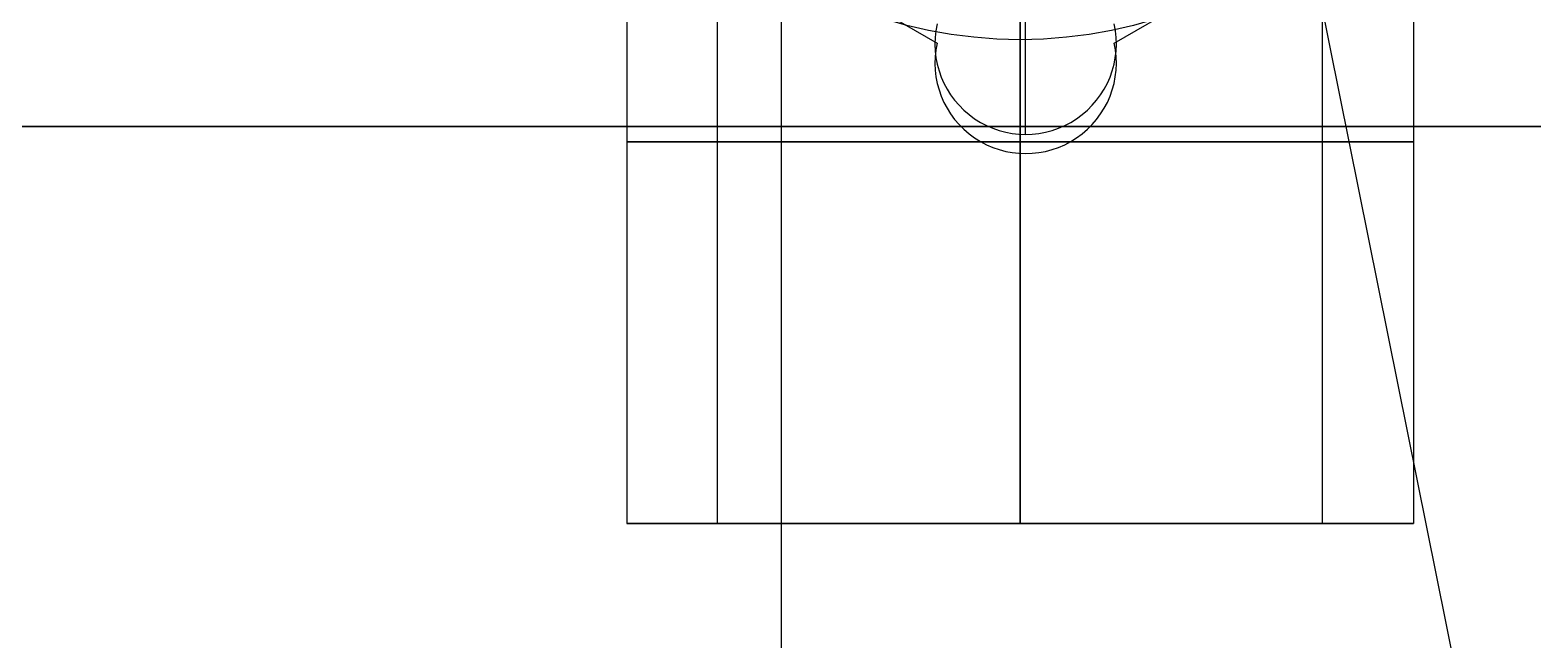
# Model space of a CAD drawing. Header units: millimetres. Extents: x -1736 to -633, y -290 to 351.
# Drawn here: x -778.26 to -728.58, y 115.66 to 135.82 of the extents above; entities that cross this region are included whole.
import ezdxf

# ---------------------------------------------------------------- set-up
doc = ezdxf.new("R2010")
doc.units = ezdxf.units.MM
doc.header["$MEASUREMENT"] = 0
for name, color, linetype, true_color in [('Electrical System', 7, 'Continuous', 0x0516e0), ('The Irrigation System', 7, 'Continuous', 0x04feff), ('The Wooden Frame', 7, 'Continuous', 0xd8b17e)]:
    doc.layers.add(name, color=color, linetype=linetype, true_color=true_color)

msp = doc.modelspace()

# ---------------------------------------------------------------- linework, layer by layer
at = {"layer": 'Electrical System'}
msp.add_line((-753.421, 29, -317.613), (-753.421, 259, -317.613), dxfattribs=at)
at = {"layer": 'The Irrigation System'}
for p, q in [((-758.534, 144.748, 557.513), (-758.534, 119.502, 557.513)), ((-745.534, 144.748, 570.513), (-745.534, 119.502, 570.513)), ((-745.534, 144.748, 544.513), (-745.534, 119.502, 544.513)), ((-732.534, 144.748, 557.513), (-732.534, 119.502, 557.513)), ((-745.352, 132.37, 275.809), (-745.352, 143.505, 275.809)), ((-745.352, 132.37, 257.809), (-745.352, 140.635, 257.809)), ((-755.534, 119.502, 557.513), (-755.534, 136.795, 557.513)), ((-745.534, 119.502, 567.513), (-745.534, 136.795, 567.513)), ((-745.534, 119.502, 547.513), (-745.534, 136.795, 547.513)), ((-735.534, 119.502, 557.513), (-735.534, 136.795, 557.513)), ((-747.693, 133.495, 275.809), (-747.693, 133.495, 257.809)), ((-743.01, 133.495, 275.809), (-743.01, 133.495, 257.809)), ((-745.352, 132.37, 275.809), (-745.352, 132.37, 257.809)), ((-758.534, 119.502, 557.513), (-755.534, 119.502, 557.513)), ((-745.534, 119.502, 570.513), (-745.534, 119.502, 567.513)), ((-745.534, 119.502, 547.513), (-745.534, 119.502, 544.513)), ((-735.534, 119.502, 557.513), (-732.534, 119.502, 557.513))]:
    msp.add_line(p, q, dxfattribs=at)
for centre in [(-745.534, 150.502, 278.761), (-745.534, 150.502, 276.761)]:
    msp.add_circle(centre, 15, dxfattribs=at)
at = {"layer": 'The Irrigation System', "extrusion": (-8.74514e-15, 1, -8.74514e-14)}
msp.add_circle((745.534, 557.513, 132.125), 13, dxfattribs=at)
at = {"layer": 'The Irrigation System', "extrusion": (4.54747e-14, 1, -4.54747e-14)}
msp.add_circle((745.534, 557.513, 119.502), 10, dxfattribs=at)
at = {"layer": 'The Irrigation System'}
for centre in [(-745.352, 135.37, 275.809), (-745.352, 135.37, 257.809), (-745.352, 135.37, 266.809)]:
    msp.add_arc(centre, 3, 167.3947, 12.6053, dxfattribs=at)
at = {"layer": 'The Irrigation System', "extrusion": (0, 1, -6.99611e-14)}
for start, end in [(270, 90), (90, 270)]:
    msp.add_arc((745.534, 557.513, 119.502), 13, start, end, dxfattribs=at)
at = {"layer": 'The Wooden Frame'}
for p, q in [((-756.54, 140.16, 276.888), (-748.28, 135.39, 276.888)), ((-756.54, 140.16, 258.888), (-748.28, 135.39, 258.888)), ((-756.54, 140.16, 267.888), (-748.28, 135.39, 267.888)), ((-742.424, 135.39, 276.888), (-734.163, 140.16, 276.888)), ((-742.424, 135.39, 258.888), (-734.163, 140.16, 258.888)), ((-742.424, 135.39, 267.888), (-734.163, 140.16, 267.888)), ((-710.657, 12.965, -261.927), (-736.305, 140.347, -296.802)), ((-710.657, 12.965, -261.927), (-736.305, 140.347, -296.802)), ((-748.28, 135.39, 276.888), (-748.28, 135.39, 258.888)), ((-742.424, 135.39, 276.888), (-742.424, 135.39, 258.888)), ((-1316.736, 132.635, 1189.201), (-708.736, 132.635, 1189.201)), ((-718.736, 132.635, 1149.201), (-1306.736, 132.635, 1149.201)), ((-747.693, 132.86, 276.888), (-747.693, 132.86, 258.888)), ((-743.01, 132.86, 276.888), (-743.01, 132.86, 258.888)), ((-745.352, 131.736, 276.888), (-745.352, 131.736, 258.888))]:
    msp.add_line(p, q, dxfattribs=at)
for centre in [(-745.352, 134.736, 276.888), (-745.352, 134.736, 258.888), (-745.352, 134.736, 267.888)]:
    msp.add_arc(centre, 3, 167.3947, 12.6053, dxfattribs=at)

doc.saveas('drawing.dxf')
